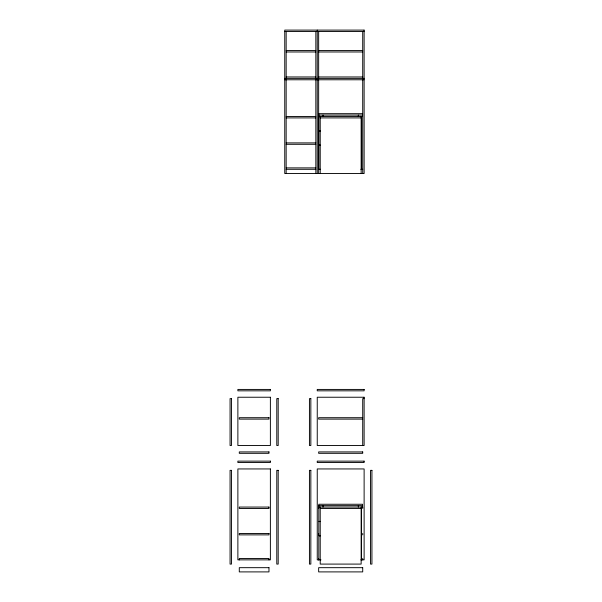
<?xml version="1.0" encoding="UTF-8"?>
<svg xmlns="http://www.w3.org/2000/svg" width="602" height="602" viewBox="0 0 602 602"><rect width="100%" height="100%" fill="white"/><g stroke="black" fill="none" stroke-linecap="round" stroke-linejoin="round"><path stroke-width="0.9" d="M284.754 31.507L364.12 31.507M286.161 50.568L315.839 50.568M318.654 50.568L362.713 50.568M286.161 51.975L315.839 51.975M318.654 51.975L362.713 51.975M286.161 76.966L315.839 76.966M318.654 76.966L362.713 76.966M284.754 78.373L364.12 78.373M284.754 79.78L364.12 79.78M318.812 115.087L362.554 115.087M286.161 116.495L315.839 116.495M320.219 116.728L318.812 116.728L318.812 130.792L320.219 130.792M286.161 117.902L315.839 117.902M320.219 117.902L361.147 117.902M320.219 131.025L318.812 131.025L318.812 145.082L320.219 145.082M286.161 142.9L315.839 142.9M286.161 144.299L315.839 144.299M320.219 145.315L318.812 145.315L318.812 169.297M286.161 167.89L315.839 167.89M286.161 169.297L315.839 169.297M318.654 169.297L320.527 169.297M360.839 169.297L362.713 169.297M364.12 398.644L362.713 398.644L362.713 445.51M362.713 417.705L318.654 417.705L318.654 419.112L362.713 419.112M318.812 505.657L362.554 505.657M320.219 507.298L318.812 507.298L318.812 521.362L320.219 521.362M320.219 508.472L361.147 508.472M320.219 521.595L318.812 521.595L318.812 535.652L320.219 535.652M320.219 535.893L318.812 535.893L318.812 559.868M320.994 559.868L317.246 559.868L317.246 468.943L364.12 468.943L364.12 559.868L360.839 559.868M362.713 31.507L362.713 78.373M362.713 79.78L362.713 173.519M362.713 507.065L362.713 508.472M362.713 533.47L362.713 534.877M362.713 558.468L362.713 559.868M361.539 116.495L361.539 169.297M361.539 507.065L361.539 559.868M361.147 116.495L361.147 173.519M361.147 507.065L361.147 564.089L320.219 564.089L320.219 507.065M358.333 115.087L358.333 116.495M358.333 505.657L358.333 507.065M323.026 115.087L323.026 116.495M323.026 505.657L323.026 507.065M320.219 116.495L320.219 173.519M318.812 507.065L318.812 504.25L362.554 504.25L362.554 507.065L318.654 507.065L318.654 508.472M318.654 31.507L318.654 78.373M318.654 79.78L318.654 173.519M318.654 533.47L318.654 534.877M318.654 558.468L318.654 559.868M317.246 30.1L317.246 173.519M315.839 31.507L315.839 78.373M315.839 79.78L315.839 173.519M286.161 31.507L286.161 78.373M286.161 79.78L286.161 173.519M268.974 559.868L268.974 558.468L239.287 558.468L239.287 559.868M364.12 30.1L284.754 30.1L284.754 173.519L364.12 173.519L364.12 30.1M362.554 113.68L318.812 113.68L318.812 116.495L362.554 116.495L362.554 113.68M270.381 389.426L237.88 389.426L237.88 390.833L270.381 390.833L270.381 389.426M364.12 389.426L317.246 389.426L317.246 390.833L364.12 390.833L364.12 389.426M270.381 397.237L237.88 397.237L237.88 445.51L270.381 445.51L270.381 397.237M364.12 397.237L317.246 397.237L317.246 445.51L364.12 445.51L364.12 397.237M231.477 398.644L230.069 398.644L230.069 445.51L231.477 445.51L231.477 398.644M278.192 398.644L276.785 398.644L276.785 445.51L278.192 445.51L278.192 398.644M310.843 398.644L309.436 398.644L309.436 445.51L310.843 445.51L310.843 398.644M268.974 417.705L239.287 417.705L239.287 419.112L268.974 419.112L268.974 417.705M268.974 451.914L239.287 451.914L239.287 453.321L268.974 453.321L268.974 451.914M362.713 451.914L318.654 451.914L318.654 453.321L362.713 453.321L362.713 451.914M270.381 461.132L237.88 461.132L237.88 462.539L270.381 462.539L270.381 461.132M364.12 461.132L317.246 461.132L317.246 462.539L364.12 462.539L364.12 461.132M270.381 468.943L237.88 468.943L237.88 559.868L270.381 559.868L270.381 468.943M231.477 470.35L230.069 470.35L230.069 564.089L231.477 564.089L231.477 470.35M278.192 470.35L276.785 470.35L276.785 564.089L278.192 564.089L278.192 470.35M310.843 470.35L309.436 470.35L309.436 564.089L310.843 564.089L310.843 470.35M371.931 470.35L370.523 470.35L370.523 564.089L371.931 564.089L371.931 470.35M268.974 507.065L239.287 507.065L239.287 508.472L268.974 508.472L268.974 507.065M268.974 533.47L239.287 533.47L239.287 534.877L268.974 534.877L268.974 533.47M268.974 567.678L239.287 567.678L239.287 571.9L268.974 571.9L268.974 567.678M362.713 567.678L318.654 567.678L318.654 571.9L362.713 571.9L362.713 567.678"/></g></svg>
